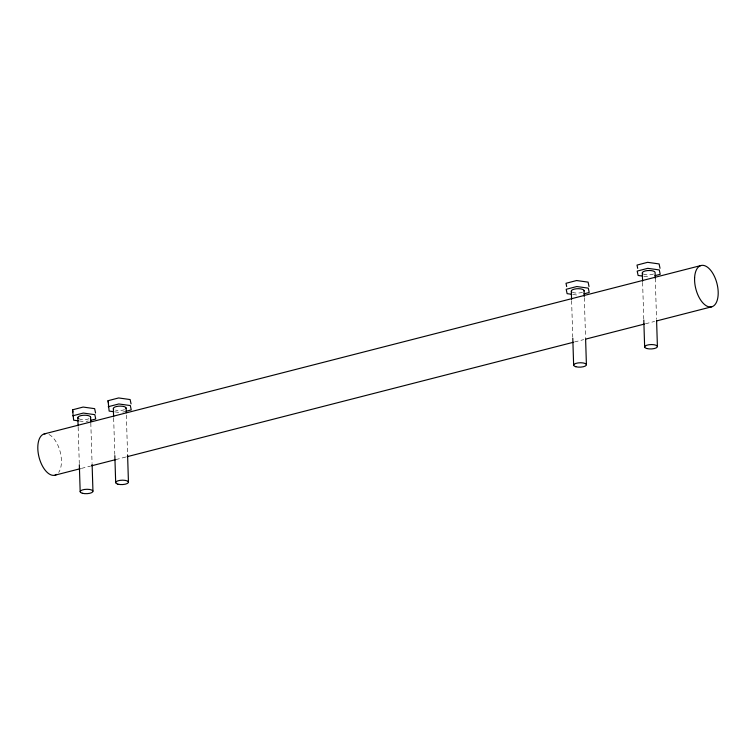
<?xml version="1.0" encoding="UTF-8"?>
<svg xmlns="http://www.w3.org/2000/svg" width="756" height="756" viewBox="0 0 756 756"><rect width="100%" height="100%" fill="white"/><g stroke="black" fill="none" stroke-linecap="round" stroke-linejoin="round"><path stroke-width="0.57" stroke-dasharray="3.78 2.83" d="M86.212 421.508L88.329 420.96M122.774 412.133L124.891 411.576M81.374 468.418L90.531 466.074M115.706 459.62L127.15 456.681M574.522 341.977L583.679 339.624M645.463 323.785L654.62 321.442M643.866 276.252L648.468 276.894M572.859 294.462L578.614 295.265M114.903 411.878L120.658 412.681M79.399 420.988L84.001 421.621M655.263 278.255L656.558 319.401M642.609 282.413L643.762 318.852M584.303 297.637L585.56 337.601M571.612 300.623L572.755 337.063M126.346 415.053L127.594 455.027M113.655 418.04L114.799 454.479M90.805 422.982L92.062 462.955M78.151 427.14L79.295 463.589M48.989 434.53A21.329 10.905 75.6 0 1 60.197 451.89A21.329 10.905 75.6 0 1 58.666 472.443M653.496 274.012A6.398 2.202 -1.8 0 1 643.375 274.059M582.498 292.222A6.398 2.202 -1.8 0 1 572.377 292.26M89.038 418.739A6.398 2.202 -1.8 0 1 78.917 418.786M124.532 409.639A6.398 2.202 -1.8 0 1 115.507 410.083"/><path stroke-width="1.13" d="M90.503 417.681L90.616 417.104A6.398 2.202 -1.8 0 0 83.009 415.299A6.398 2.202 -1.8 0 0 78.18 418.295M126.006 408.58L126.12 408.004A6.398 2.202 -1.8 0 0 118.503 406.199A6.398 2.202 -1.8 0 0 113.674 409.194M584.001 290.975L584.076 290.587A6.398 2.202 -1.8 0 0 576.469 288.773A6.398 2.202 -1.8 0 0 571.64 291.769M78.255 420.827L73.653 420.185L72.548 409.818L83.132 407.059L94.642 408.656L95.558 413.022M113.75 411.718L109.147 411.084L108.042 400.708L118.635 397.949L130.136 399.555L131.053 403.912M72.727 415.819L83.321 413.06L94.831 414.666L95.747 419.022L90.446 420.402M108.231 406.719L118.824 403.959L130.325 405.556L131.242 409.922L125.95 411.302M583.906 293.876L589.207 292.496L588.291 288.14L576.781 286.533L566.197 289.293L567.113 293.659L571.716 294.301M654.913 275.675L660.205 274.296L659.289 269.93L647.779 268.333L637.195 271.092L638.111 275.458L642.713 276.091M44.169 433.935L700.935 265.536M55.065 475.165L80.231 468.711M91.674 465.772L115.706 459.62M127.15 456.681L573.379 342.27M585.966 339.038L644.32 324.078M656.907 320.856L711.831 306.766M660.016 268.295L659.1 263.929L647.599 262.323L637.006 265.091L637.695 268.361M589.018 286.496L588.102 282.13L576.592 280.533L566.008 283.292L566.688 286.562M108.042 400.708L108.505 402.891M72.548 409.818L73.001 412.001M655.263 278.255L655.083 272.377A6.398 2.202 -1.8 0 0 647.467 270.572A6.398 2.202 -1.8 0 0 642.638 273.568M656.595 320.572L657.408 346.437M642.317 273.01L642.581 281.241M643.8 320.034L644.651 347.07M584.076 290.587L584.265 296.465M585.598 338.782L586.41 364.647M571.319 291.211L571.574 299.442M572.793 338.234L573.643 365.271M126.12 408.004L126.271 412.71M127.594 455.027L128.444 482.063M113.353 408.637L113.617 416.868M114.836 455.66L115.687 482.697M90.616 417.104L90.767 421.81M92.1 464.127L92.95 491.164M77.859 417.737L78.114 425.968M79.333 464.76L80.183 491.797M56.7 474.399A21.329 10.905 75.6 0 1 39.218 457.881A21.329 10.905 75.6 0 1 45.587 433.717M694.603 277.811A21.329 10.905 75.6 0 0 711.481 306.86A21.329 10.905 75.6 0 0 713.069 273.795A21.329 10.905 75.6 0 0 694.603 277.811M646.805 348.525A6.398 2.202 -1.8 0 0 657.295 347.013A6.398 2.202 -1.8 0 0 648.988 344.727A6.398 2.202 -1.8 0 0 646.805 348.525M575.798 366.726A6.398 2.202 -1.8 0 0 586.297 365.224A6.398 2.202 -1.8 0 0 577.981 362.927A6.398 2.202 -1.8 0 0 575.798 366.726M82.338 493.252A6.398 2.202 -1.8 0 0 92.837 491.74A6.398 2.202 -1.8 0 0 84.521 489.453A6.398 2.202 -1.8 0 0 82.338 493.252M117.841 484.152A6.398 2.202 -1.8 0 0 128.331 482.64A6.398 2.202 -1.8 0 0 120.024 480.353A6.398 2.202 -1.8 0 0 117.841 484.152"/></g></svg>
